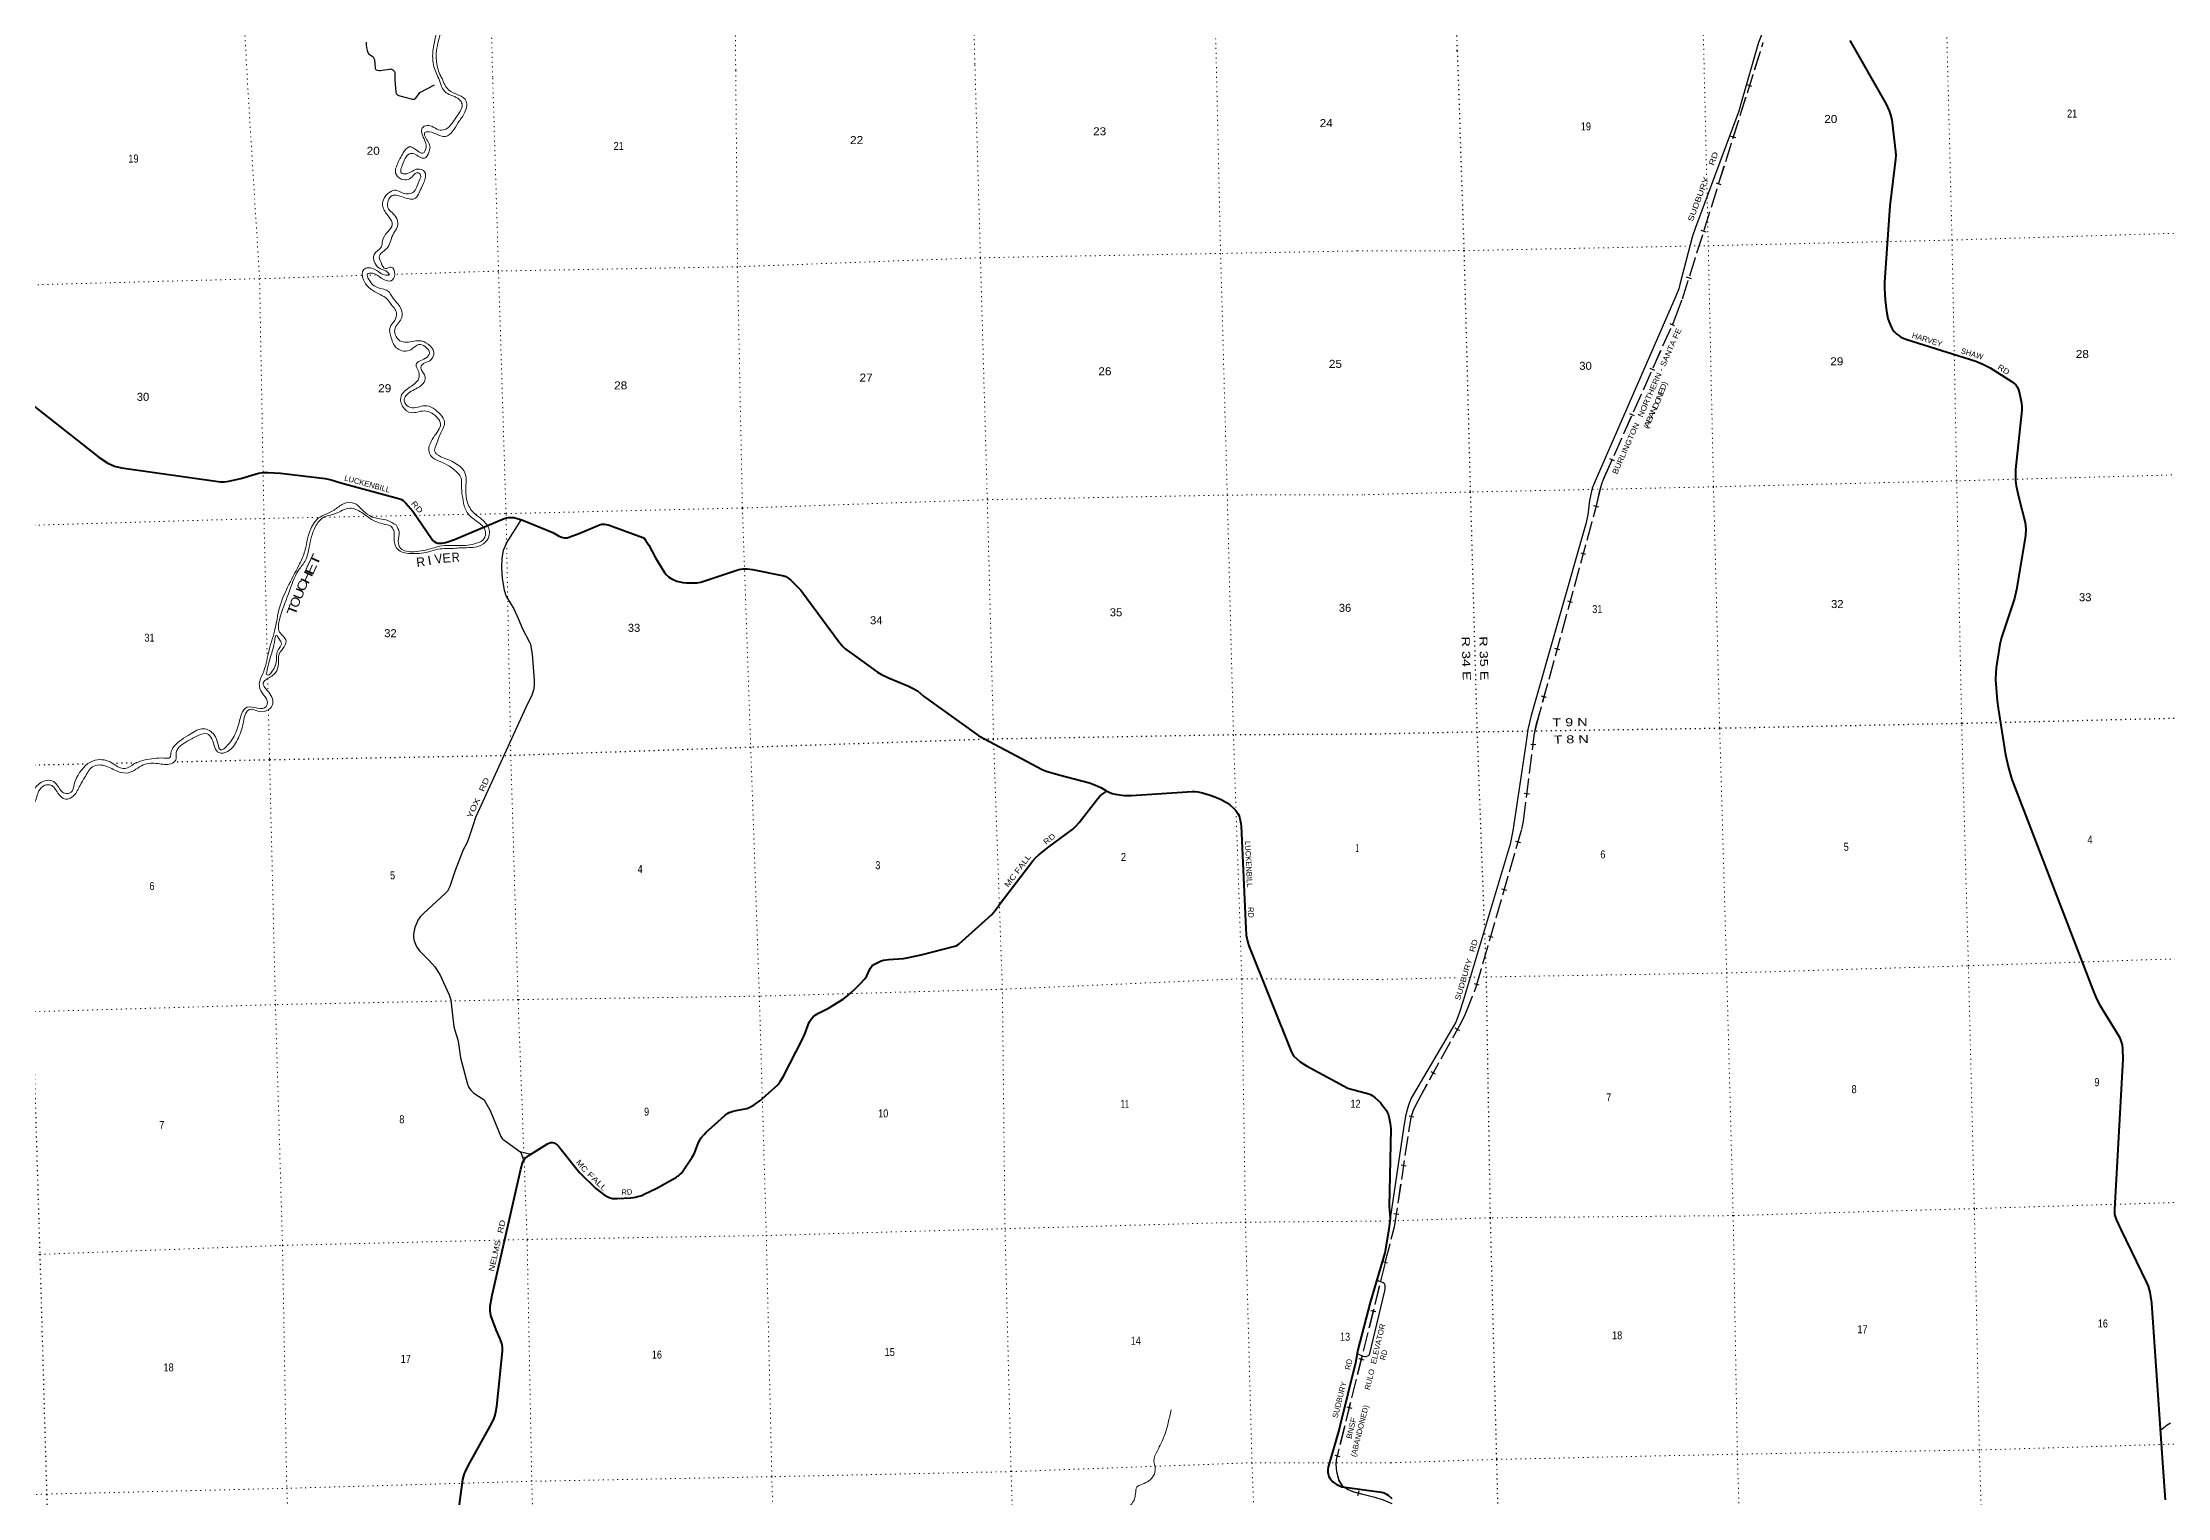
# Model space of a CAD drawing. Header units: feet. Extents: x 505285 to 763886, y -543582 to -353855.
# Drawn here: x 605453 to 651930, y -480648 to -448834 of the extents above; entities that cross this region are included whole.
import ezdxf
from ezdxf.enums import TextEntityAlignment as Align

# ---------------------------------------------------------------- set-up
doc = ezdxf.new("R2010")
doc.units = ezdxf.units.FT
doc.header["$LTSCALE"] = 70
doc.linetypes.add('DOTTED', pattern=[1.5, 0.3, -1.2])
doc.linetypes.add('LONG_DASHED', pattern=[7.5, 6, -1.5])
for name, color, linetype, lineweight in [('26', 7, 'Continuous', 40), ('27', 7, 'Continuous', 13), ('29', 7, 'Continuous', 25), ('30', 7, 'Continuous', 13), ('34', 7, 'Continuous', 25), ('39', 7, 'Continuous', 13), ('6', 7, 'DOTTED', 25), ('63', 7, 'Continuous', 25), ('7', 7, 'DOTTED', 13)]:
    doc.layers.add(name, color=color, linetype=linetype, lineweight=lineweight)
doc.layers.add('41', color=7, linetype='Continuous')

msp = doc.modelspace()

# ---------------------------------------------------------------- linework, layer by layer
at = {"layer": '26'}
for points in [[(644985.08, -448788.78), (645775.92, -450182.36), (645841.83, -450329.03), (645873.42, -450418.57), (645897.74, -450522.92), (645981.33, -451213.97), (645984.95, -451297.88), (645982.65, -451386.48), (645960.78, -451567.43), (645854.84, -452406.95), (645740.93, -454071.75), (645737.87, -454209.86), (645753.66, -454462.7), (645787.06, -454711.12), (645816.83, -454865.67), (645833.28, -454926.9), (645861.57, -454998.54), (645883.29, -455053.32), (645916.2, -455108.63), (645956.99, -455161.3), (646013.59, -455213.98), (646050.44, -455241.63), (646093.87, -455269.29), (646118.87, -455283.77), (646168.88, -455306.16), (646229.91, -455329.56), (647734.74, -455803.73), (647892.94, -455864.51), (648048.86, -455949.27), (648535.19, -456254.31), (648610.68, -456322.12), (648644.42, -456366.24), (648672.06, -456428.14), (648701.74, -456540.91), (648736.55, -456719.17), (648741.81, -456792.91), (648741.09, -456871.27), (648609.14, -458171.1), (648602.31, -458328.42), (648604.94, -458410.06), (648620.95, -458526.17), (648680.85, -458787.82), (648815.09, -459328.85), (648829.99, -459467.53), (648825.44, -459617.71), (648626.56, -460792.56), (648581.26, -460991.17), (648296.98, -461844.51), (648263.67, -461989.16), (648182.49, -462506.91), (648175.02, -462611.48), (648169.33, -462772.92), (648206.68, -463231.1), (648228.55, -463390.54), (648389.05, -464411.46), (648452.29, -464696.88), (648527.21, -464948.39), (650299.07, -469546.1), (650380.35, -469741.83), (650450.96, -469885.98), (650798.34, -470450.35), (650877.83, -470584.64), (650911.36, -470664.63), (650935.73, -470750.57), (650943.44, -470846.6), (650952.43, -471073.25), (650767.45, -474343.66), (650772.54, -474461.55), (650804.5, -474569.69), (650911.64, -474790.12), (651470.64, -475947.99), (651505.6, -476029.97), (651543.39, -476155.14), (651560.88, -476253.84), (651576.65, -476391.29), (651576.83, -476399.31), (651831.58, -479992.78)], [(602518.82, -454625.66), (606690.83, -457909.39), (606882.59, -458029.81), (607028.21, -458097.37), (607180.42, -458135.05), (609342.75, -458439.23), (609431.68, -458437.98), (609529.05, -458427.21), (609792.99, -458364.17), (610176.62, -458247.65), (610273.4, -458235.68), (610380.96, -458235.43), (610661.76, -458248.5), (611633.28, -458364.62), (611764.99, -458394.64), (611979.13, -458461.31), (613265.91, -458810.97), (613305.05, -458825.05), (613342.19, -458849.82), (613403.28, -458907.88), (613555.53, -459082.93), (613958.95, -459680.92), (613993.08, -459719.93), (614019.9, -459744.7), (614057.04, -459765.35), (614102.33, -459777.76), (614139.56, -459783.93), (614184.95, -459781.86), (614270.6, -459765.93), (614314.92, -459750.9), (614464.33, -459699.62), (615549.93, -459244.36), (615601.23, -459227.6), (615640.43, -459219.34), (615698.2, -459217.28), (615740.49, -459218.32), (615763.18, -459222.44), (615836.42, -459239.98), (615937.11, -459270.35), (616617.28, -459550.67), (616741.07, -459622.92), (616805.02, -459649.76), (616864.85, -459662.14), (616928.81, -459662.14), (616952.53, -459654.92), (616985.6, -459644.63), (617203.22, -459562.01), (617634.26, -459380.74), (617686.98, -459365.92), (617746.38, -459367.5), (617782.91, -459371.08), (617826.24, -459379.34), (617867.5, -459391.72), (617925.29, -459413.77), (618583.47, -459657.71), (618618.45, -459682.79), (618645.27, -459713.76), (618711.58, -459824.98), (618856.9, -460100.49), (619056.87, -460423.59), (619102.24, -460474.47), (619143.5, -460515.75), (619201.27, -460552.91), (619261.06, -460582.02), (619329.18, -460608.65), (619393.13, -460629.29), (619461.21, -460641.68), (619540.44, -460649.31), (619653.08, -460652), (619764.48, -460645.8), (619850.97, -460631.95), (619898.58, -460618.97), (620176.61, -460528.09), (620679.44, -460357.84), (620726.89, -460347.51), (620776.41, -460345.45), (620863.06, -460343.39), (620984.63, -460356.86), (621667.75, -460498.14), (621712.01, -460513.69), (621751.21, -460536.4), (621827.17, -460594.81), (621991.3, -460755.68), (622037.97, -460806.83), (622882.36, -461954.77), (622960.15, -462043.37), (623010.12, -462089.93), (623210.15, -462234.35), (623717.3, -462600.36), (623801.88, -462652.35), (623957.17, -462722.27), (624379.53, -462898.01), (624492.95, -462955.47), (624587.9, -463013.61), (624723.35, -463127.67), (625935.53, -463992.08), (626989.09, -464554.86)], [(626989.09, -464554.86), (627302.63, -464722.34), (627407.06, -464763.12), (627709.01, -464854.52), (628350.32, -465022.35), (628428.27, -465048), (628483.97, -465070.71), (628614.12, -465131.96), (628731.14, -465200.98)], [(620224.28, -472434.93), (620392.41, -472282.47), (620433.89, -472250.5), (620475.15, -472229.86), (620555.9, -472200.42), (620621.63, -472184.44), (620779.99, -472159.89), (620856.82, -472139.03), (620920.78, -472114.25), (621015.49, -472063.02), (621140.83, -471975.35), (621529.99, -471629.91), (621562.4, -471594.04), (621589.22, -471554.82), (621650.35, -471451.95), (622084.26, -470612.15), (622134.9, -470492.7), (622222.68, -470251.31), (622263.84, -470188.2), (622307.16, -470140.72), (622354.61, -470099.43), (622425.04, -470056.42), (622646.35, -469945.65), (622967, -469751.5), (623030.27, -469704.11), (623125.17, -469621.54), (623233.09, -469517.79), (623333.54, -469419.23), (623435.32, -469310.85), (623481.05, -469244.79), (623555.15, -469084.72), (623594.51, -469030.1), (623635.78, -468997.07), (623736, -468940.25), (623792.57, -468916.56), (623846.21, -468900.04), (623953.94, -468887.74), (624281.52, -468860.82), (624394.48, -468842.89), (624672.47, -468781.7), (625434.09, -468582.86), (625471.91, -468565.62), (625502.86, -468542.91), (625577.29, -468478.94), (626214.62, -467900.9), (626291.72, -467810.81), (626402.34, -467659.06), (627113.89, -466725.96), (627179.1, -466653), (627242.76, -466594.09), (627463.4, -466421.08), (627990.41, -466032.01), (628055.91, -465969.7), (628123.99, -465889.2), (628532.46, -465360.75), (628584.03, -465307.08), (628623.23, -465274.05), (628731.14, -465200.98)], [(628731.14, -465200.98), (628850.17, -465251.34), (628914.12, -465269.92), (628965.7, -465280.24), (629114.24, -465296.76), (629271.47, -465299.62), (630595.61, -465213.22), (630660.52, -465213.15), (630724.48, -465221.41), (630824.47, -465242.91), (630990.61, -465291.59), (631092.02, -465328.39), (631229.93, -465388.62), (631347.93, -465450.13), (631423.86, -465504.22), (631499.62, -465572.99), (631551.77, -465623.95), (631597.14, -465692.41), (631615.72, -465731.29), (631638.42, -465802.39), (631659.64, -465910.57), (631668.34, -465971.79), (631768.74, -468204.13), (631780.78, -468350.93), (631791.1, -468414.92), (631807.83, -468480.76), (631840.61, -468586.26), (632768.41, -470913.81), (632817.48, -470990.17), (632892.34, -471065.07), (632961.9, -471122.29), (633098.36, -471207.42), (634001.78, -471697.68), (634072.86, -471721.98), (634166.66, -471744.11), (634462.17, -471819.26), (634499.92, -471835.52), (634532.93, -471856.16), (634601.43, -471906.11), (634724.49, -472016.67)], [(634714.91, -472015.39), (634838.81, -472177.23), (634881.61, -472266.31), (634906.94, -472356.39), (634931.6, -472471.12), (634944.04, -472584.41), (634905.06, -474281.66), (634930.97, -474548.08), (634902.04, -474783.61), (634814.85, -475300.55)], [(614287.6, -482937.81), (614649.41, -480257.78), (614666.56, -480172.45), (614684.01, -480120.89), (614701.63, -480081.62), (614764.38, -479953.4), (615281.53, -479024.38), (615329.83, -478912.16), (615352.53, -478850.23), (615371.1, -478775.92), (615387.83, -478659.86), (615512.99, -477447.93), (615512.42, -477367), (615506.23, -477311.26), (615497.11, -477277.45), (615455.68, -477167.79), (615375.22, -476979.93), (615261.96, -476667.63), (615248.34, -476615.58), (615241.12, -476569.13), (615245.68, -476461.02), (615287.19, -476221.67), (615916.86, -473470.52), (615952.89, -473338.43), (615973, -473287.23), (615996.21, -473251.73), (616023.03, -473222.83), (616090.04, -473173.56), (616496.16, -472912.25), (616561.5, -472888.41), (616584.19, -472884.28), (616614.16, -472886.9), (616644.02, -472892.54), (616668.78, -472906.99), (616707.98, -472937.95), (616735.32, -472967.92), (617199.71, -473539.93), (617557.23, -473890.7), (617738.48, -474031.02), (617817.85, -474076.63), (617866.39, -474095.01), (617917.97, -474107.4), (618024.72, -474112.57), (618321.2, -474093.35), (618423.43, -474080.56), (618477.07, -474068.17), (618559.59, -474041.34), (618613.06, -474017.96), (618890.24, -473882.51), (619322.66, -473643), (619359.03, -473617.11), (619360.07, -473616.08), (619396.17, -473588.2), (619427.12, -473557.24), (619459.55, -473511.05), (619660.73, -473207.76), (619710.79, -473116.49), (619801.56, -472885.04), (619861.39, -472784.14), (619921.94, -472709.09), (619970.73, -472660.28), (620224.28, -472434.93)], [(634814.85, -475300.55), (634489.65, -476382.3), (634218.22, -477417.12), (634173.26, -477706.7), (633833.93, -479061.51), (633809.98, -479150.52), (633574.54, -479985.72), (633564.97, -480027.85), (633564.97, -480091.5), (633572.04, -480131.58), (633590.8, -480190.32), (633612.09, -480225.88), (633640.37, -480263.6), (633678.06, -480303.68), (633703.98, -480324.9), (633744.03, -480353.19), (633802.93, -480383.83), (633873.62, -480412.12), (633934.15, -480425.57), (634739.17, -480531.42), (634797.19, -480548.86), (634849.91, -480576.42), (634882.01, -480600.72), (634962.53, -480667.05)], [(651831.58, -479992.78), (651881.91, -480702.67)]]:
    msp.add_lwpolyline(points, dxfattribs=at)
at = {"layer": '29'}
msp.add_line((615892.22, -473083.63), (616140.97, -473140.79), dxfattribs=at)
for points in [[(643218.31, -445048.81), (643420.55, -447208.49), (643437.44, -447422.56), (643436.04, -447608.45), (643430.41, -447695.76), (643420.55, -447738.01), (642986.89, -448835.08)], [(612531.91, -448829.24), (612534.11, -448893.98), (612548.81, -448979.34), (612564.65, -449036.42), (612573.63, -449057.56), (612586.9, -449077.59), (612623.81, -449110.42), (612663.95, -449131.56), (612685.15, -449145.73), (612695.65, -449159.04), (612706.21, -449188.64), (612718.89, -449271.09), (612731.56, -449400.04), (612738.43, -449418.01), (612750.58, -449429.64), (612782.27, -449440.21), (612813.96, -449444.44), (612844.07, -449443.38), (612881.53, -449440.66), (613041.88, -449415.05), (613071.19, -449412.72), (613082.81, -449414.84), (613100.77, -449421.18), (613116.73, -449431.49), (613150.42, -449465.58), (613159.92, -449481.43), (613162.55, -449494.75), (613161.73, -449648)], [(642986.89, -448835.08), (642600.65, -450175.62), (642551.54, -450338.27), (641603.39, -452880.03), (641535.19, -453093.83), (641264.6, -454125.48), (641238.82, -454217.6), (641177.94, -454378.3), (639454.29, -458320.63), (639347.86, -458580.37), (639290.4, -458850.09), (639254.66, -459160.13), (639208.52, -459357.88), (638011.12, -463547.44), (637943.06, -463853.8), (637897.48, -464174.07), (637613.44, -466071.79), (637551.14, -466362.26), (636528.76, -469788.85), (636447.91, -470036.31), (636411.08, -470139.49), (636361.55, -470256.1), (635390.57, -471914.01), (635337.65, -472044.53), (635299.49, -472174.9), (635267.68, -472309.83), (635219.53, -472582.21), (634930.97, -474548.08)], [(613161.73, -449648), (613179.69, -449918.91), (613188.87, -449948.32), (613199.89, -449964.89), (613221.93, -449983.23), (613266.84, -450001.66), (613546.98, -450075.11), (613567.18, -450075.11), (613581.18, -450071.16), (613603.91, -450056.73), (613614.93, -450047.55), (613690.89, -449945.86), (613708.59, -449929.94), (613719.61, -449920.75), (614025.92, -449757.12)], [(615924.69, -459266.6), (615596.45, -459781.55), (615563.44, -459858.45), (615530.39, -459939.3), (615499.03, -460112), (615489.98, -460314.17), (615504.2, -460552.93), (615552.42, -460810.32), (615561.61, -460850.75), (615578.13, -460902.2), (615600.83, -460955.57), (615764.66, -461213.72), (615857.43, -461431.16), (615954.39, -461656.56), (616106.77, -461943.16), (616125.41, -461990.06), (616136.43, -462041.51), (616162.38, -462205.74), (616209.89, -462780.22), (616206.74, -462891.5), (616193.37, -462997.06), (616159.05, -463106.04), (616024.21, -463372.88), (614926.21, -465779.18), (614870.21, -465940.24), (614770.2, -466242.55), (614735.22, -466337.81), (614652.98, -466488.86), (614477.8, -466937.85), (614360.79, -467290.89), (614309.16, -467388.91), (614263.7, -467444.1), (613777.48, -467885.95), (613715.99, -467954.89), (613664.57, -468021.05), (613638.86, -468079.85), (613599.24, -468188), (613583.76, -468259.94), (613569.07, -468333.44), (613569.07, -468406.94), (613585.15, -468474.29), (613624.16, -468583.35), (613653.55, -468638.48), (613704.24, -468703.23), (613913.08, -468908.01), (614031.86, -469042.75), (614142.06, -469213.03), (614349.58, -469656.51), (614382.26, -469767.53), (614415.89, -470034.63), (614452.63, -470354.02), (614468.95, -470428.31), (614534.76, -470638.17), (614553.43, -470722.32), (614597.23, -471037.54), (614746.26, -471608.04), (614768.3, -471666.84), (614789.56, -471701.86), (614827.06, -471747.7), (614885.97, -471804.43), (615091.51, -471938.81), (615110.8, -471957.19), (615130.39, -471984.25), (615240.88, -472185.18), (615479.44, -472757.85), (615499.22, -472789.62), (615519.42, -472809.83), (615600.15, -472871.96), (615892.22, -473083.63), (615919.77, -473116.71), (615939.97, -473160.81), (615974.97, -473274.62)], [(634635.19, -475898.17), (634778.62, -475949.49), (634794.03, -475961.32), (634801.37, -475976.02), (634812.39, -476018.29), (634812.39, -476071.58), (634802.48, -476132.22), (634470.49, -477527.23), (634462.55, -477537.99), (634447.86, -477550.85), (634413.11, -477564.77), (634400.11, -477569.23), (634378.08, -477569.23), (634342.86, -477562.31), (634204.37, -477506.31)], [(651992.18, -479023.18), (651922.65, -479064.7), (651774.27, -479184.35)]]:
    msp.add_lwpolyline(points, dxfattribs=at)
at = {"layer": '34', "linetype": 'LONG_DASHED', "lineweight": 13}
for points in [[(634820.64, -475510.95), (635024.31, -474729.9), (635379.89, -472384.56), (635398.12, -472306.79), (635411.21, -472266.31), (635449.29, -472156.76), (635539.48, -471974.75), (636496.86, -470241.15), (636575.14, -470075.34), (636811.78, -469485.93), (637809.28, -466041.08), (637843.78, -465862.02), (638081.71, -463989.73), (638125.85, -463764.39), (639443.68, -458964.91), (639519.03, -458627.94), (639565.88, -458463.19), (639612.95, -458346.36), (641165.46, -454864.11), (641322.6, -454438.29), (643089.78, -448834.85)], [(634817.96, -475511.91), (633747, -479814.28), (633738.41, -479918.42), (633752.21, -480077.15), (633800.5, -480270.38), (633867.58, -480379.92), (633926.96, -480431.41), (634007.44, -480477.42), (634129.19, -480530.18), (634297.16, -480571.74), (634593.77, -480643.05), (634775.42, -480700.56), (634966.27, -480779.93)]]:
    msp.add_lwpolyline(points, dxfattribs=at)
at = {"layer": '39'}
for points in [[(614120.01, -449620.98), (614005.63, -449324.35), (614003.59, -448928.67), (614143.65, -448354.44), (614181.98, -448098.86), (614195.74, -447815.47), (614287.71, -447647.59), (614370.12, -447511.97), (614312.18, -447406.25), (614284.28, -447292.11), (614324.14, -447136.94)], [(614324.14, -447136.94), (614420.29, -447372.74), (614465.2, -447546.92), (614443.66, -447585.36), (614379.17, -447708.7), (614347.78, -447891.89), (614343.53, -448008.44), (614313.91, -448044.97), (614335.23, -448123.04), (614275.25, -448278.46), (614157.92, -448629.44), (614066.08, -449068.49), (614094.95, -449377.45), (614145.65, -449535.49), (614193.7, -449620.98)], [(614120.01, -449620.98), (614280.2, -449931.09), (614569.86, -450080.41), (614629.12, -450175.06), (614519.47, -450438.49), (614272.26, -450726.68), (614152.67, -450748.82), (613866.6, -450647.71), (613758.22, -450705.72), (613763.24, -450858.57), (613830.76, -451021.41), (613842.54, -451135.78), (613772.19, -451252.91), (613652.16, -451200.57), (613470.92, -451116.07), (613344.88, -451247.16), (613210.93, -451503.35), (613175.01, -451691.81), (613297.49, -451818.56), (613448.31, -451831.61), (613563.58, -451739.14), (613655.94, -451681.67), (613723.76, -451731.73), (613693.74, -451855.57), (613555.78, -452111.89), (613341.72, -452127.15), (613189.31, -452065.83), (613050.22, -452104.74), (612909.28, -452270.56), (612900.94, -452444), (613029.94, -452647.05), (613101.72, -452817.79), (613004.59, -452974.08), (612888.82, -453173.28), (612861.13, -453307.1), (612703.97, -453467.43), (612728.61, -453667.95), (612846.68, -453782.77), (613001.49, -453856.08), (613039.4, -453911.18), (612961.54, -453921.86), (612763.68, -453819.79), (612577.15, -453757.61), (612480.19, -453797.11), (612473.57, -454022.84), (612620.26, -454215.23), (612837.08, -454344.85), (612984.54, -454438.55), (613062.03, -454538.62), (613193.16, -454745.63), (613156.45, -454909.95), (613055.18, -455062.36), (613080.87, -455295.05), (613214.86, -455528.13), (613508.37, -455550.47), (613677.13, -455438.08), (613825.01, -455483.44), (613917.83, -455623.27), (613829.33, -455736.99), (613623.37, -455876.81), (613682.81, -456037.9), (613679.68, -456187), (613495.08, -456366.37), (613295.31, -456572.43), (613339.16, -456808.54), (613515.52, -456927.44), (613801.04, -456889.65), (614103.17, -457052.64), (614154.35, -457145.55), (614037.15, -457423.32), (613910.9, -457792.01), (613958.01, -457883.04), (614127.84, -457986.06), (614543.78, -458255.96), (614609.24, -458356.44), (614614.73, -458523.38), (614635.49, -458728.05), (614675.34, -458964.3), (614800.93, -459185.58), (614945.04, -459299.53), (615138.93, -459524.55), (615106.22, -459688.74), (614948.95, -459784.64), (614555.54, -459834.12), (614142.91, -459848.01), (613981.98, -459893.69), (613575.34, -459967.78), (613284.12, -459893.01), (613232.9, -459737.69), (613252.46, -459539.71), (613185.14, -459382.91)], [(614193.49, -449620.61), (614334.21, -449867.79), (614721.41, -450115.58), (614674.25, -450388.98), (614544.39, -450586.65), (614265.47, -450885.97), (614099.96, -450853.28), (613913.3, -450787.08), (613813.61, -450804.53), (613828.8, -450900.66), (613928.47, -451126.85), (613902, -451236.46), (613809.88, -451362.39), (613696.72, -451335.99), (613582.23, -451269.37), (613468.06, -451273.21), (613364.39, -451413.62), (613303.18, -451564.67), (613299.13, -451685.62), (613420.04, -451703.7), (613657.3, -451601.08), (613811.72, -451662.33), (613822.62, -451810.96), (613738.89, -452009.08), (613584.44, -452251.87), (613344.69, -452217.65), (613190.87, -452174.51), (613100.8, -452179.55), (613016.3, -452293.14), (612998.17, -452412.54), (613176.1, -452640.11), (613224.44, -452829.77), (613149.08, -452977.27), (613083.6, -453120.42), (613028.53, -453275.3), (612925.93, -453387.47), (612823.21, -453495.63), (612858.21, -453645.46), (612954.85, -453779.13), (613080.05, -453744.71), (613157.58, -453907.21), (613075.81, -454042.85), (612863.31, -453983.55), (612667.38, -453879.41), (612559.74, -453899.14), (612587.55, -454012.97), (612796.2, -454199.24), (613023.39, -454278.17), (613105.74, -454404.27), (613285.87, -454637.81), (613312.84, -454848.31), (613164, -455078.83), (613168.56, -455217.61), (613271.41, -455357.1), (613574.46, -455365.02), (613738.72, -455359.5), (614011.1, -455654.36), (613921.38, -455792.29), (613750.09, -455888.66), (613729.78, -455941.69), (613811.31, -456104.05), (613798.31, -456257.51), (613656.12, -456385.12), (613401.07, -456556.79), (613360.57, -456666.88), (613499.8, -456815.22), (613815.36, -456776.41), (614156.55, -456968.29), (614246.23, -457134.4), (614167.63, -457366.58), (614054.83, -457656.29), (614030.82, -457779.92), (614072.67, -457832.88), (614274.54, -457934.81), (614693.88, -458246.88), (614713.74, -458546.22), (614728.87, -458823.57), (614862.12, -459094.93), (615120.04, -459315.79), (615230.19, -459555.71), (615175.19, -459712.6), (614997.07, -459845.44), (614637.31, -459881.71), (614329.11, -459900.13), (614148.83, -459906.2), (613944.04, -459959.4), (613536.6, -460009.35), (613243.38, -459934.65), (613146.57, -459734.55), (613126.15, -459479.53), (613045.06, -459391.65)], [(613045.06, -459391.65), (612678.4, -459279.15), (612436.36, -459114.14), (612172.46, -459016.31), (611857.54, -459135.63), (611585.76, -459225.31), (611425.52, -459413.93), (611286.09, -459869.64), (611203.21, -460154.31), (611055.91, -460370.68), (610832.27, -460887.62), (610636.12, -461447.92), (610639.16, -461723.66), (610780.11, -461924.29), (610707.28, -462087.82), (610628.92, -462205.23), (610611.76, -462415.2), (610550.07, -462612.59), (610362.13, -462751.8), (610280.58, -462833.07), (610370.46, -463005.21), (610488.35, -463297.23), (610409.92, -463412.62), (610199.05, -463464.01), (610047.04, -463414.76), (609967.18, -463425.51), (609876.93, -463547.34), (609838.95, -463733.85), (609717.85, -464076.19), (609497.9, -464339.3), (609310.14, -464361.73), (609224.31, -464251.86), (609157.81, -464058.79), (609053.95, -463949.53), (608860.64, -463986.24), (608631.99, -464106.69), (608379.52, -464356.8), (608368.99, -464524.27), (608261.33, -464604.41), (607980.5, -464601.78), (607658.47, -464626.71), (607329.38, -464802.88), (607140.3, -464785.09), (606863.65, -464665.53), (606682.05, -464631.37), (606549.04, -464672.09), (606379.97, -464897.25), (606273.62, -465078.01), (606134.67, -465304.17), (605954.57, -465376.68), (605791.96, -465249.26), (605633.72, -465071.36), (605507.52, -465075.6), (605375.21, -465198.85), (605279.38, -465455.77), (605162.37, -465556.36), (604986.72, -465519.98), (604533.93, -465227.16), (604403.6, -465227.52), (604350.17, -465249.45), (604288.24, -465378.38), (604167.35, -465483.12), (603963.04, -465490), (603675.46, -465525.85), (603547.99, -465545.25), (603269.77, -465770.69), (603083.53, -465888.02), (602814.48, -466047.88)], [(613185.14, -459382.91), (613003.5, -459286.33), (612651.86, -459203.53), (612467.09, -459072.84), (612285.46, -458915.86), (612037.02, -458922.2), (611830.92, -459058), (611485.87, -459236.73), (611304.18, -459504.59), (611177.82, -459992.08), (611060.49, -460265.83), (610813.55, -460745.29), (610643.22, -461175.86), (610526.26, -461705.31), (610395.38, -462176.84), (610270.17, -462638.11), (610194.98, -462852.06), (610257.81, -463055.32), (610367.85, -463230.81), (610341.97, -463358.53), (610158.55, -463390.88), (609929.21, -463368.39), (609805.77, -463517.52), (609753.89, -463708.53), (609695.41, -463881.64), (609501.35, -464200.26), (609344.14, -464298.17), (609292.23, -464183.13), (609206.98, -463968.55), (608974.07, -463837.46), (608685.25, -463957.91), (608330.96, -464221.52), (608259.94, -464378.95), (608240.74, -464466.17), (608108.87, -464480.68), (607896.55, -464487.82), (607453.37, -464609.45), (607258.04, -464706.63), (607100.41, -464669.65), (606934.53, -464564.49), (606562.77, -464540.76), (606198.09, -464915.45), (606142.69, -465060.27), (606103.19, -465200.53), (605990.73, -465256.66), (605891.52, -465227.79), (605726.21, -465017.91), (605580.07, -464964.44), (605308.21, -465112.51), (605206.45, -465311.24), (605128.56, -465442.73), (604928.23, -465326.65), (604564.06, -465167.75), (604286.31, -465136.83), (604222.09, -465318.19), (604107.08, -465418.71), (603838.54, -465423.72), (603458.66, -465519.05), (603255.7, -465688.97), (603069.57, -465822.08), (602815.15, -466001.22)], [(610348.68, -462647.55), (610429.39, -462296.51), (610526.12, -461944.92), (610571.24, -461792.39), (610621.82, -461867.2), (610678.07, -461992.16), (610605.85, -462113.38), (610571.47, -462287.7), (610533.88, -462486.28), (610451.85, -462613.88), (610395.35, -462664.1), (610348.68, -462647.55)], [(630137.95, -478729.66), (629990, -479292.37), (629836.59, -479627.74), (629761.67, -479849.73), (629791.26, -480017.86), (629754.15, -480170.12), (629507.58, -480355.61), (629408.82, -480401.21), (629339.56, -480673.35), (629220.17, -480884.75), (629311.31, -481278.34), (629227.66, -481661.7), (629197.99, -481918.41), (629196.09, -482226.53), (629117.96, -482656.01), (628914.39, -483234.69), (628849.2, -483508.7), (628762.89, -483872.01), (628445.76, -485022.31), (628143.88, -486087.52), (627867.37, -486765.3), (627607.81, -487355.53)]]:
    msp.add_spline(points, degree=3, dxfattribs=at)
at = {"layer": '6'}
msp.add_line((607514.69, -464586.56), (606990.29, -464598.26), dxfattribs=at)
for points in [[(636396.98, -449018.01), (636367.16, -448053.63), (636193.64, -442672.43), (636093.94, -437351.87), (636038.72, -435224.81)], [(636396.98, -449018.01), (636541.49, -453384.77), (636680.73, -458662.87), (636827.18, -463910.65), (637026.89, -469267.59), (637115.53, -474532.89), (637252.87, -479815.05), (637382.57, -485111.47), (637393.47, -485563.32)], [(666223.86, -463222.57), (663288.51, -463292.25), (657994.38, -463464.99), (652706.19, -463599.65), (647427.9, -463725.56), (642135.96, -463831.96), (636827.18, -463910.65), (634502.75, -463958.64)], [(634502.75, -463958.64), (631497.84, -463973.52), (626255.04, -464065.37), (620936.97, -464246.33), (615695.08, -464426.75), (610414.29, -464521.89), (608360.64, -464567.7)], [(606447.51, -464610.36), (605090.17, -464640.64), (602782.65, -464718.48)], [(605115.07, -465565.87), (605235.07, -470025.82), (605393.42, -475332.01), (605543.64, -480574.05), (605718.89, -485845.45), (605889.9, -491231.76), (605948.22, -495549.84)]]:
    msp.add_lwpolyline(points, dxfattribs=at)
at = {"layer": '63'}
for p, q in [((642840.99, -449795.25), (642735.5, -449761.98)), ((642488.13, -450920.47), (642382.64, -450887.2)), ((642168.13, -451943.82), (642062.64, -451910.55)), ((641839.06, -452978.54), (641733.58, -452945.28)), ((641519.06, -454001.89), (641413.57, -453968.62)), ((641150.55, -455028.94), (641049.52, -454983.9)), ((640716.33, -456009.3), (640615.3, -455964.26)), ((640271.81, -456999.93), (640170.79, -456954.89)), ((639837.59, -457980.28), (639736.57, -457935.24)), ((639490.65, -458995.89), (639383.99, -458966.6)), ((639209.27, -460030.52), (639102.61, -460001.23)), ((638919.26, -461076.87), (638812.6, -461047.58)), ((638637.88, -462111.5), (638531.22, -462082.21)), ((638347.87, -463157.85), (638241.21, -463128.56)), ((638112.3, -464194.12), (638002.57, -464180.18)), ((637972.83, -465270.92), (637863.1, -465256.98)), ((637783.29, -466332.56), (637677.05, -466301.79)), ((637478.79, -467374.78), (637372.54, -467344.01)), ((637183.07, -468405.41), (637076.83, -468374.64)), ((636878.57, -469447.63), (636772.32, -469416.86)), ((636450.09, -470441.9), (636353.27, -470388.43)), ((635922.91, -471391.12), (635826.08, -471337.65)), ((635449.49, -472333.52), (635341.8, -472308.27)), ((635279.86, -473401.26), (635170.5, -473384.68)), ((635121.72, -474461.75), (635012.36, -474445.17)), ((634872.69, -475523.39), (634765.66, -475495.48)), ((634505.92, -476556.41), (634613.25, -476583.12)), ((634243.15, -477612.03), (634350.48, -477638.75)), ((633980.38, -478667.66), (634087.71, -478694.38)), ((633717.61, -479723.29), (633824.94, -479750)), ((634225.01, -480605.91), (634251.58, -480498.54))]:
    msp.add_line(p, q, dxfattribs=at)
at = {"layer": '63', "linetype": 'LONG_DASHED'}
for points in [[(634819.58, -475510.67), (635023.23, -474729.68), (635378.81, -472384.35), (635397.06, -472306.49), (635410.17, -472265.96), (635448.27, -472156.33), (635538.51, -471974.24), (636495.88, -470240.65), (636574.13, -470074.9), (636810.74, -469485.57), (637808.21, -466040.82), (637842.69, -465861.85), (638080.62, -463989.55), (638124.78, -463764.14), (639442.61, -458964.64), (639517.96, -458627.67), (639564.84, -458462.83), (639611.94, -458345.93), (641164.44, -454863.7), (641321.56, -454437.93), (643088.73, -448834.52)], [(634821.94, -475512.9), (633751.06, -479814.95), (633742.52, -479918.41), (633756.27, -480076.47), (633804.33, -480268.78), (633870.75, -480377.24), (633929.34, -480428.05), (634009.28, -480473.75), (634130.51, -480526.28), (634298.13, -480567.76), (634594.87, -480639.1), (634776.83, -480696.71), (634963.41, -480779.36)]]:
    msp.add_lwpolyline(points, dxfattribs=at)
at = {"layer": '7'}
for p, q in [((612736.21, -453917.24), (612549.79, -453923.23)), ((613035.11, -453907.65), (612938.57, -453910.75)), ((612646.46, -459193.6), (614772.17, -459151.17)), ((611623.2, -459214.03), (612554.52, -459195.44)), ((610378.71, -462743.39), (610385.38, -463028.64)), ((634650.37, -469323.03), (636418.38, -469280.29))]:
    msp.add_line(p, q, dxfattribs=at)
for points in [[(608844.26, -404034.24), (608917.96, -406351.91), (609146.63, -411300.28), (609243.11, -416810.73), (609165.47, -421964.93), (609461.88, -424657.67), (609417.63, -427416.07), (609519.82, -432773.79), (609683.45, -438072.48), (609742.79, -443390.57), (609876.52, -448575.15), (609938.22, -449733.54)], [(641343.52, -434197.7), (641467.96, -437270.2), (641577.56, -442584.51), (641734.15, -447929.94), (641783.77, -448868.61)], [(630805.28, -435477.23), (630862.85, -437535.34), (631031.9, -442793.79), (631095.29, -448113.84), (631122.99, -449163.06)], [(625845.66, -449307), (625819.03, -448246.89), (625775.34, -443031.04), (625552.79, -437825.49), (625499.4, -435669.83)], [(620530.66, -442915), (620537.46, -443043.08), (620602.89, -448365.11), (620615.23, -449448.46)], [(615299.28, -449591.02), (615269.86, -448468.75), (615220.67, -446730.04)], [(641783.77, -448868.61), (641885.66, -453277.07), (642000.63, -458549.75), (642135.96, -463831.96), (642288.59, -469157.93), (642431.16, -474484.16), (642522.49, -479701.18), (642682.43, -485000.85), (642838.55, -490380.98), (642888.16, -494553.61)], [(648168.83, -494405.97), (648082.41, -490207.49), (647982.95, -484914.33), (647814.92, -479612.85), (647705.7, -474329.99), (647575.68, -469021.53), (647427.9, -463725.56), (647320.03, -458418.56), (647217.33, -453153.61), (647105.32, -448719.79)], [(627026, -494624.09), (626916.37, -490708.73), (626809.77, -485337.1), (626637.05, -480081.72), (626504.74, -474774.65), (626447.12, -469543.59), (626255.04, -464065.37), (626116.38, -458808.85), (625967.3, -453540.6), (625845.66, -449307)], [(631122.99, -449163.06), (631219.97, -453444.38), (631365.58, -458728.86), (631501.71, -463969.36), (631683.09, -469304.98), (631763.78, -474627.89), (631906.58, -479888.29), (632111, -485192.94), (632277.21, -490555.25), (632281.11, -494842.75)], [(609938.22, -449733.54), (610200.79, -453998.65), (610296.87, -459240.5), (610367.69, -462271.68)], [(616510.17, -495260.1), (616404.83, -490964.51), (616297.44, -485622.37), (616154.38, -480293.52), (616052.78, -475005.55), (615855.35, -469791.27), (615695.08, -464426.75), (615591.34, -459134.82), (615427.05, -453830.84), (615299.28, -449591.02)], [(620615.23, -449448.46), (620653.82, -453739.53), (620760.97, -459013.22), (620942.91, -464244.12), (621131.8, -469686.2), (621283.63, -474916.11), (621404.93, -480193.35), (621542.58, -485480.11), (621674.81, -490845.57), (621769.03, -495113.58)], [(634211.98, -453391.86), (636541.49, -453384.77), (641885.66, -453277.07), (647217.33, -453153.61), (652415.37, -452995.32), (657694.13, -452921.4), (663004.83, -452766.32), (665919.33, -452683.22)], [(634211.98, -453391.86), (631218.04, -453446.46), (625967.3, -453540.6), (620655.76, -453737.45), (615427.05, -453830.84), (613163.81, -453903.52)], [(612434.93, -453926.91), (610200.79, -453998.65), (604755.27, -454145.65), (602508.77, -454241.22)], [(666071.92, -457964.16), (663139.06, -458008.38), (657835.05, -458187.4), (652548.64, -458275.58), (647320.03, -458418.56), (642000.63, -458549.75), (636680.73, -458662.87), (634358.66, -458721.83)], [(614921.72, -459148.19), (615591.34, -459134.82), (620760.97, -459013.22), (626121.11, -458830.84), (631365.58, -458728.86), (634358.66, -458721.83)], [(602644.38, -459429.17), (604953.96, -459398.13), (610296.87, -459240.5), (611515.22, -459216.18)], [(610394.73, -463428.87), (610420.17, -464517.67), (610547.99, -469871.2), (610702.95, -475135.23), (610795.19, -480443.65), (611045.95, -485754.79), (611135.97, -491117.65), (611214.94, -495393.16)], [(636651.62, -469274.65), (637026.84, -469265.58), (642289.19, -469180.02), (647575.68, -469021.53), (652863.67, -468844.92), (658126.93, -468719.15), (663397.73, -468575.11), (666376.26, -468497.41)], [(634650.37, -469323.03), (631683.09, -469304.98), (626428.83, -469536.15), (621131.8, -469686.2), (615856.36, -469761.03), (610547.99, -469871.2), (605235.07, -470025.82), (602923.48, -470105.8)], [(666528.9, -473779.62), (663553.38, -473864.85), (658268.85, -474021.29), (653014.28, -474170.94), (647705.7, -474329.99), (642431.16, -474484.16), (637115.53, -474532.89), (634803.64, -474603.8)], [(603061.55, -475387.73), (605393.42, -475332.01), (610702.95, -475135.23), (616052.78, -475005.55), (621279.75, -474920.27), (626504.61, -474770.63), (631763.78, -474627.89), (634803.64, -474603.8)], [(634941.11, -479888.65), (637252.87, -479815.05), (642522.49, -479701.18), (647848.96, -479607.98), (653131.43, -479449.59), (658403.63, -479283.42), (663686.92, -479155.15), (666681.36, -479056.3)], [(634941.11, -479888.65), (631906.58, -479888.29), (626637.05, -480081.72), (621404.93, -480193.35), (616154.38, -480293.52), (610813.35, -480447.06), (605543.64, -480574.05), (603198.55, -480628.72)]]:
    msp.add_lwpolyline(points, dxfattribs=at)

# ---------------------------------------------------------------- texts
at = {"layer": '27'}
for s, rotation, p in [('HARVEY', 342.51, (646330.21, -455285.12)), ('SHAW', 342.51, (647401.1, -455623.64)), ('LUCKENBILL', 272.575, (631753.07, -466297.81)), ('SUDBURY', 75.824, (633777.22, -478918.12))]:
    msp.add_text(s, height=120, rotation=rotation, dxfattribs=at).set_placement(p)
for s, rotation, width, p in [('RD', 327.903, 1.15, (648203, -455963.32)), ('LUCKENBILL', 344.798, 1.05, (612044.64, -458407.32)), ('RD', 311.015, 1.25, (613507.14, -458920.63)), ('RD', 38.101, 1.2, (627402.49, -466381.87)), ('MC FALL', 53.172, 1.25, (626576.42, -467316.82)), ('RD', 272.575, 0.85, (631817.97, -467740.66)), ('MC', 309.072, 1.2, (617113.47, -473322.64)), ('FALL', 315.546, 1.35, (617358.17, -473597.33)), ('RD', 3.709, 0.85, (618120.53, -474036.21)), ('NELMS   RD', 77.108, 1.25, (615324.93, -475713.86)), ('RD', 78.324, 0.9, (634054.33, -477864.92))]:
    msp.add_text(s, height=120, rotation=rotation, dxfattribs=dict(at, width=width)).set_placement(p)
at = {"layer": '30'}
for s, rotation, width, p in [('SUDBURY     RD', 69.543, 1.3, (641827.06, -452005.51)), ('YOX   RD', 65.473, 1.35, (615034.36, -465373.54)), ('SUDBURY   RD', 73.387, 1.2, (636653.46, -469126.09)), ('ELEVATOR', 76.614, 1.05, (634719.58, -477302.8)), ('RD', 76.614, 0.95, (634845.04, -477544.45))]:
    msp.add_text(s, height=120, rotation=rotation, dxfattribs=dict(at, width=width)).set_placement(p, align=Align.CENTER)
msp.add_text('RULO', height=120, rotation=76.614, dxfattribs=at).set_placement((634536.32, -478080.31), align=Align.CENTER)
at = {"layer": '41'}
for s, rotation, width, p in [('T', 65.987, 1.55, (611506.95, -460183.56)), ('I', 10.282, 1.15, (613934.72, -460256.4)), ('V', 8.797, 0.95, (614130.16, -460219.24)), ('E', 4.721, 1.05, (614299.39, -460203.52)), ('R', 3.333, 0.9, (614495.6, -460187.41)), ('H', 64.556, 1.4, (611322.56, -460570.91)), ('E', 66.547, 1.45, (611414.26, -460379.49)), ('O', 67.481, 1.1, (611075.18, -461108.38)), ('U', 67.481, 1.2, (611154.06, -460925.42)), ('C', 65.727, 1.2, (611224.02, -460749.53)), ('T', 69.534, 1.45, (611015.28, -461273.2))]:
    msp.add_text(s, height=200, rotation=rotation, dxfattribs=dict(at, width=width)).set_placement(p, align=Align.CENTER)
msp.add_text('R', height=200, rotation=7.247, dxfattribs=at).set_placement((613738.18, -460290.41), align=Align.CENTER)
at = {"layer": '6', "width": 1.35}
for s, rotation, p in [('R 34 E', 271.599, (636492.69, -461824.7)), ('R 35 E', 271.599, (636877.34, -461819.26)), ('T 9 N', 0.849, (638476.21, -463788.7)), ('T 8 N', 0.849, (638500.79, -464163.23))]:
    msp.add_text(s, height=175, rotation=rotation, dxfattribs=at).set_placement(p)
at = {"layer": '63'}
for s, rotation, width, p in [('BURLINGTON   NORTHERN - SANTA FE', 65.971, 1.15, (639890.99, -458285.53)), ('BNSF', 76.022, 1.1, (634079.27, -479374.28))]:
    msp.add_text(s, height=120, rotation=rotation, dxfattribs=dict(at, width=width)).set_placement(p)
for s, rotation, width, p in [('E', 69.245, 1.4, (640918.91, -456483.27)), ('D', 71.996, 1.15, (640957.17, -456380.74)), ('N', 65.471, 1.25, (640748.54, -456892.87)), ('D', 65.471, 1.3, (640793, -456798.38)), ('O', 69.245, 1.05, (640838.66, -456692.99)), ('N', 69.245, 1.15, (640875.16, -456592.38)), ('(', 65.471, 1.1, (640581.98, -457263.03)), ('A', 65.471, 1.3, (640606.95, -457203.16)), ('B', 65.471, 1.45, (640656.19, -457096.35)), ('A', 65.471, 1.3, (640699.7, -456999.92))]:
    msp.add_text(s, height=120, rotation=rotation, dxfattribs=dict(at, width=width)).set_placement(p, align=Align.CENTER)
msp.add_text(')', height=120, rotation=71.996, dxfattribs=at).set_placement((640983.27, -456298.08), align=Align.CENTER)
msp.add_text('(ABANDONED)', height=120, rotation=76.022, dxfattribs=at).set_placement((634179.78, -479769.17))
at = {"layer": '7'}
for s, width, p in [('21', 0.85, (649734.75, -450474.89)), ('23', 1.1, (628430.86, -450863.31)), ('24', 1.1, (633386.97, -450683.27)), ('19', 0.85, (639099.09, -450755.65)), ('20', 1.1, (644422.47, -450594.64)), ('19', 0.85, (607332.04, -451458.22)), ('20', 1.1, (612542.87, -451289.07)), ('21', 0.85, (617944.57, -451182.34)), ('22', 1.1, (623116.02, -451055.28)), ('26', 1.1, (628546.3, -456109.58)), ('25', 1.1, (633588.28, -455947.97)), ('30', 1.05, (639065.17, -455990.69)), ('29', 1.1, (644554.19, -455893.23)), ('28', 1.1, (649924.3, -455733.18)), ('29', 1.1, (612794.98, -456480.54)), ('28', 1.1, (617956.07, -456418.69)), ('27', 1.1, (623323.05, -456247.08)), ('30', 1.05, (607514.86, -456668.66)), ('32', 1.05, (644571.8, -461200.51)), ('33', 1.05, (649993.03, -461050.99)), ('34', 1.05, (623551.94, -461554.35)), ('35', 1.05, (628796.45, -461380)), ('36', 1.05, (633804.74, -461282.7)), ('31', 0.85, (639348.77, -461310.18)), ('31', 0.85, (607682.27, -461933.9)), ('32', 1.05, (612927.02, -461836.89)), ('33', 1.05, (618254.59, -461719.69)), ('2', 0.85, (629040.69, -466729.48)), ('1', 0.4, (634174.79, -466533.16)), ('6', 0.85, (639525.19, -466674.02)), ('5', 0.85, (644848.21, -466507.66)), ('4', 0.85, (650179.53, -466348.53)), ('5', 0.85, (613053.77, -467132.9)), ('4', 0.85, (618470.52, -466993.14)), ('3', 0.85, (623668.2, -466909.55)), ('6', 0.85, (607791.72, -467364)), ('8', 0.85, (645020.5, -471807.38)), ('9', 0.85, (650331.75, -471654.49)), ('9', 0.85, (618610.16, -472299.23)), ('10', 0.85, (623730.13, -472337.29)), ('11', 0.65, (629035.51, -472127.74)), ('12', 0.85, (634059.8, -472126.77)), ('7', 0.85, (639654.39, -471986.88)), ('7', 0.85, (608006.56, -472594.36)), ('8', 0.85, (613258.41, -472465.23)), ('16', 0.85, (650405.84, -476930.38)), ('14', 0.85, (629253.01, -477307.73)), ('13', 0.85, (633831.62, -477220.78)), ('18', 0.85, (639782.8, -477189.24)), ('17', 0.85, (645148.49, -477057.38)), ('18', 0.85, (608100.42, -477890.64)), ('17', 0.85, (613289.15, -477704.79)), ('16', 0.85, (618780.24, -477610.89)), ('15', 0.85, (623873.55, -477553.51))]:
    msp.add_text(s, height=175, dxfattribs=dict(at, width=width)).set_placement(p)

doc.saveas('drawing.dxf')
